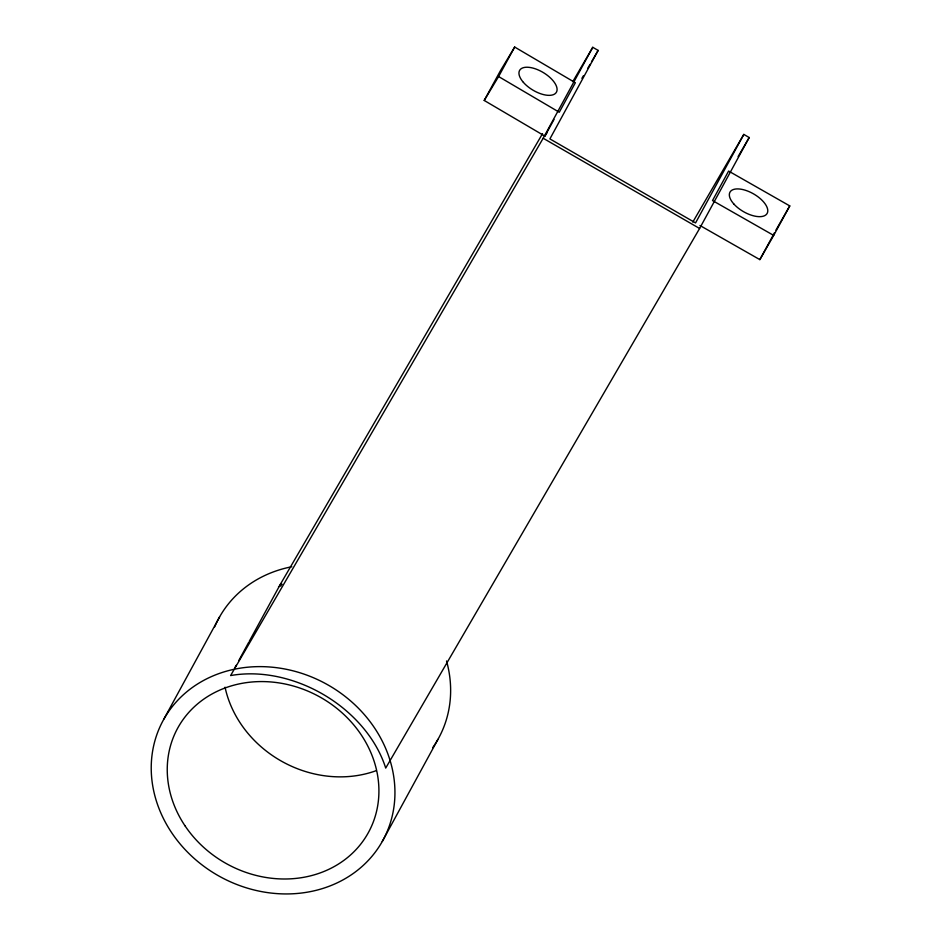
<?xml version="1.0" encoding="UTF-8"?>
<svg xmlns="http://www.w3.org/2000/svg" width="941" height="941" viewBox="0 0 941 941"><rect width="100%" height="100%" fill="white"/><g stroke="black" fill="none" stroke-linecap="round" stroke-linejoin="round"><path stroke-width="1.41" d="M547.168 132.375L544.898 136.139L484.215 100.452L500.306 70.951L514.68 47.05L575.363 82.749L559.283 112.25L498.601 76.55L514.68 47.05M163.875 719.1L219.559 616.967M234.932 667.604L236.179 665.322M238.661 660.782L248.577 642.585M249.2 641.444L280.195 584.608L542.51 133.681M543.169 138.256L592.759 47.309L598.147 50.414L549.897 138.915L695.564 222.911L743.813 134.41L749.201 137.527L699.61 228.475L385.716 768.068C378.082 744.096 362.05 723.476 342.653 707.773A138.75 121.942 28.6 0 0 301.602 683.919C279.195 675.144 254.446 671.356 230.604 675.556L543.169 138.256L699.61 228.475M544.898 136.139L553.99 119.472M382.281 841.466A125.177 110.015 28.6 0 0 265.327 666.734A125.177 110.015 28.6 0 0 171.627 832.644A125.177 110.015 28.6 0 0 382.281 841.466L437.965 739.344M699.939 225.487L759.846 259.622L774.525 232.686M773.69 235.415L789.77 205.914L728.605 171.062L712.513 200.551L773.69 235.415L759.846 259.622M775.925 230.122L789.77 205.914M572.81 81.596L592.759 47.309M581.903 78.338L583.385 75.798M587.819 68.187L590.031 64.376M591.501 61.835L598.147 50.414M692.799 222.1L743.813 134.41M738.12 156.571L749.201 137.527M484.215 100.452L498.601 76.55M280.195 584.608L282.124 584.267M446.54 660.982A125.177 110.015 28.6 0 1 432.719 747.625M214.689 626.859A125.177 110.015 28.6 0 1 291.781 566.753M376.294 770.632A108.709 95.535 28.6 0 1 225.04 687.201M278.536 586.714A108.709 95.535 28.6 0 1 281.23 585.678M184.977 825.763A108.709 95.535 28.6 0 0 367.919 833.42A108.709 95.535 28.6 0 0 266.35 681.672A108.709 95.535 28.6 0 0 184.977 825.763M733.862 204.021A21.408 10.21 30 0 0 766.644 214.148A21.408 10.21 30 0 0 745.19 190.2A21.408 10.21 30 0 0 733.862 204.021M523.396 82.373A21.408 10.21 31 0 0 555.943 92.9A21.408 10.21 31 0 0 534.7 68.599A21.408 10.21 31 0 0 523.396 82.373"/></g></svg>
